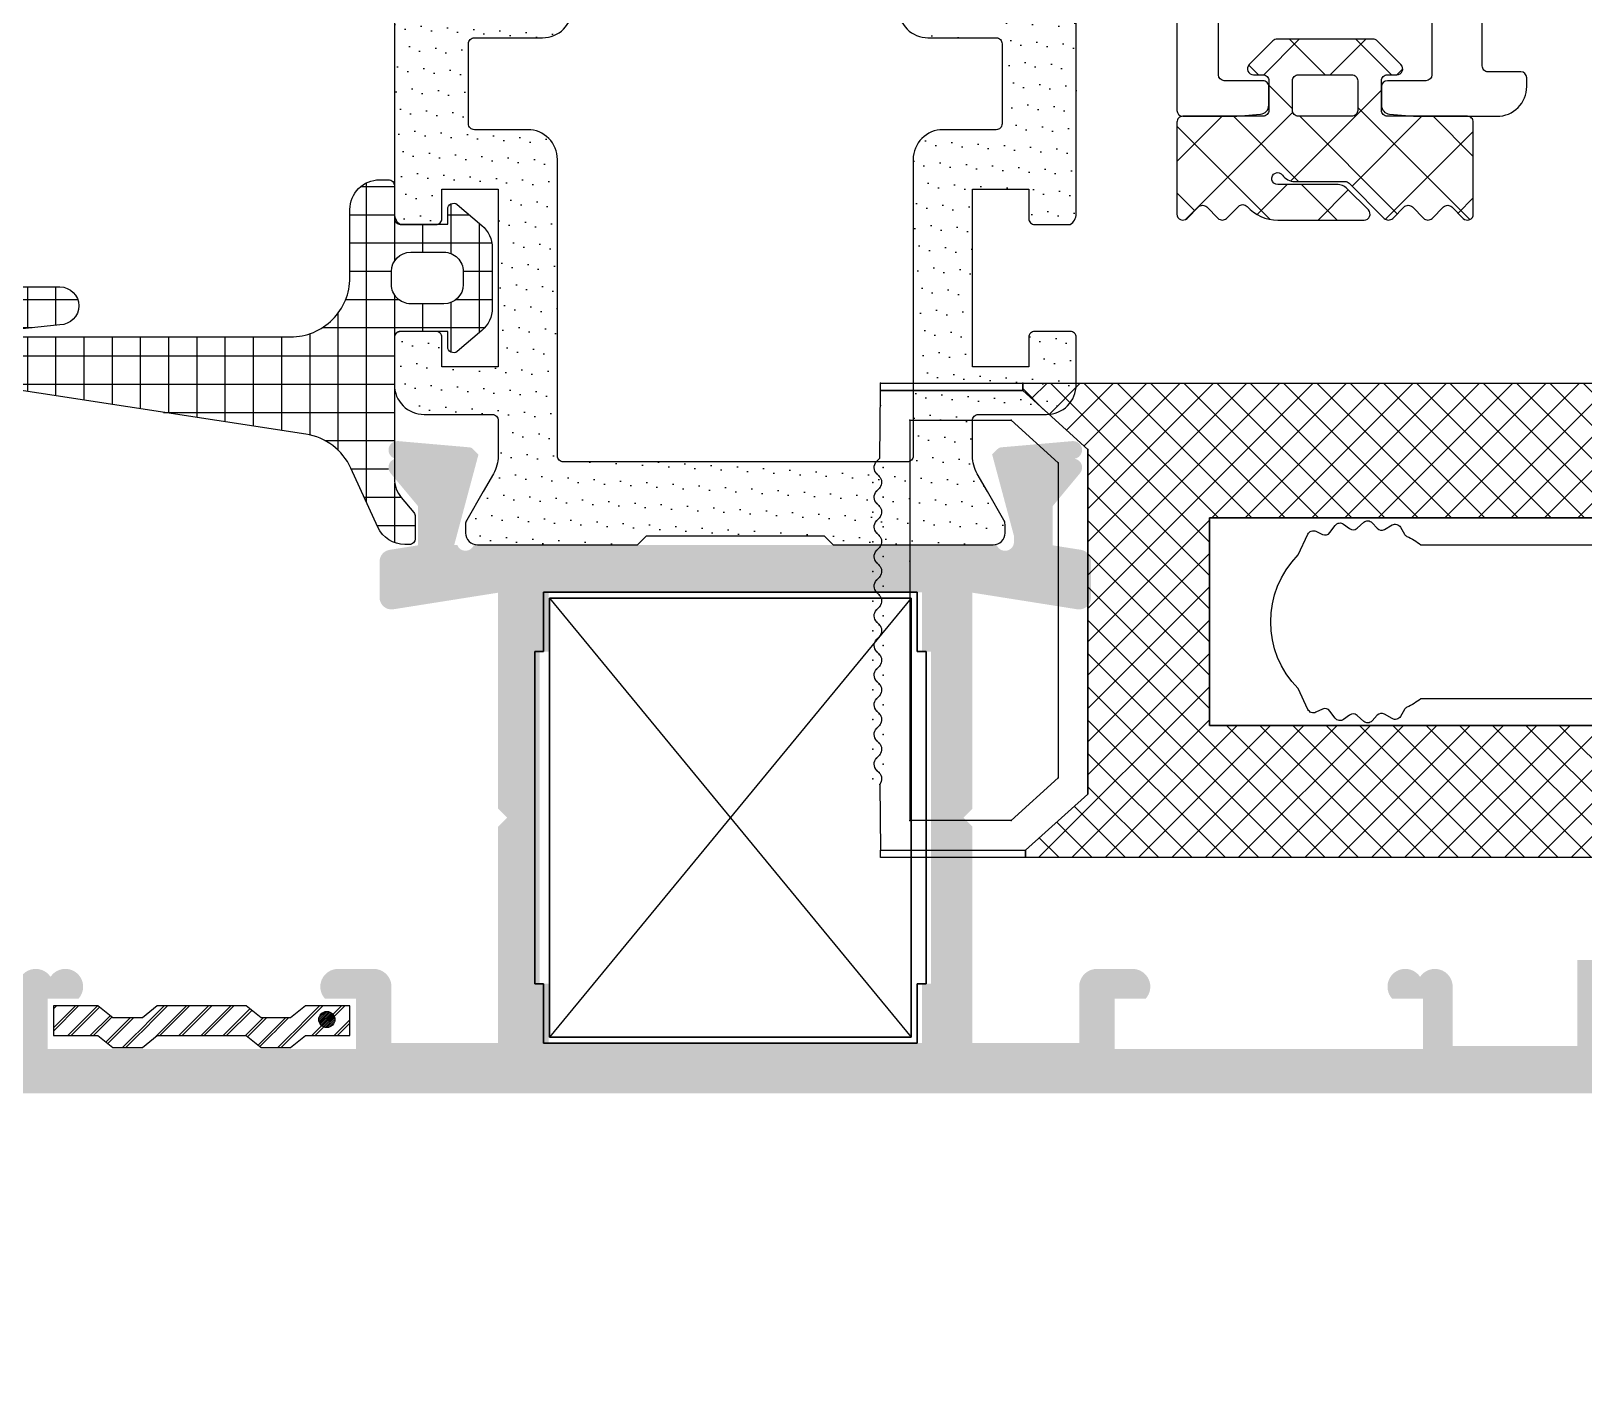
# Model space of a CAD drawing. Header units: inches. Extents: x 21 to 38546, y 13 to 15001.
# Drawn here: x 4302.95 to 4308.19, y 962.34 to 966.87 of the extents above; entities that cross this region are included whole.
import ezdxf

# ---------------------------------------------------------------- set-up
doc = ezdxf.new("R2010")
doc.units = ezdxf.units.IN
doc.header["$MEASUREMENT"] = 0
doc.set_wipeout_variables(frame=1)
for name, color, linetype, lineweight in [('Z_MİM_-KM-GLAZ', 8, 'Continuous', 25), ('Z_MİM_-KM-PAINT', 8, 'Continuous', 25), ('Z_MİM_-KM-PATTERN-00', 8, 'Continuous', 25), ('Z_MİM_-KM-STRS', 8, 'Continuous', 25), ('Z_MİM_Aksesuar', 8, 'Continuous', 25), ('Z_MİM_aksesuar_k', 8, 'Continuous', 25), ('Z_MİM_ALUMINIUM', 8, 'Continuous', 25), ('Z_MİM_fitiller_k', 8, 'Continuous', 25), ('Z_MİM_hatch_k', 8, 'Continuous', 25), ('Z_MİM_PROFIL', 8, 'Continuous', 25), ('Z_MİM_yazı_numara_k', 8, 'Continuous', 25)]:
    doc.layers.add(name, color=color, linetype=linetype, lineweight=lineweight)
pattern_1 = [(315, (355.00484, -10.45002), (0.1122532, 0.1122532), []), (45, (355.00484, -10.45002), (-0.1122532, 0.1122532), [])]

# ---------------------------------------------------------------- blocks, each defined once
blk = doc.blocks.new('TRETUVAR')
at = {"layer": 'Z_MİM_-KM-PATTERN-00'}
h = blk.add_hatch(dxfattribs=at)
h.set_pattern_fill('AR-B816', color=256, scale=0.3, angle=90)
h.set_pattern_definition([(90, (21322.77, 490.03), (-60.96, 4e-15), []), (180, (21322.77, 490.03), (-60.96, -60.96), [60.96, -60.96])])
h.paths.add_polyline_path([(22632.7717, 2700.0323), (19252.7715, 2700.0323), (19252.7715, 2750.0322), (19097.7717, 2750.0323), (19097.7717, 2610.0323), (22542.7717, 2610.0323), (22542.7717, 2080.1297), (22697.7717, 2080.1297), (22697.7717, 1460.1297), (22542.7717, 1460.1297), (22542.7717, 980.0317), (21222.7713, 980.0317), (21222.7713, 590.0317), (20152.7722, 590.0317), (20152.7722, 980.0317), (19012.7715, 980.0317), (19012.7747, 1635.0312), (18722.7715, 1635.0312), (18722.7718, 2610.0323), (18807.7717, 2610.0323), (18807.7717, 2750.0323), (18632.7718, 2750.0323), (18632.7715, 1545.0312), (18922.7743, 1545.0312), (18922.7711, 890.0317), (19882.7722, 890.0317), (19882.7722, 665.0172), (20022.7506, 665.0334), (20022.7705, 490.0317), (21322.7713, 490.0317), (21322.7713, 890.0317), (22632.7717, 890.0317), (22632.7717, 1220.1297), (22797.7717, 1220.1297), (22797.7717, 2180.1297), (22632.7717, 2180.1297)])
h.paths.add_polyline_path([(19082.7717, 2750.0323), (18822.7717, 2750.0323), (18822.7717, 2610.0323), (19082.7717, 2610.0323)], flags=16)
blk = doc.blocks.new('klips detay')
at = {"layer": 'Z_MİM_Aksesuar'}
h = blk.add_hatch(dxfattribs=at)
h.set_pattern_fill('ANSI37', color=256, scale=0.25, angle=-90, style=0)
h.set_pattern_definition([(315, (-4779.5639, 8940.09785), (0.56126601, 0.56126601), []), (45, (-4779.5639, 8940.09785), (-0.56126601, 0.56126601), [])])
h.paths.add_polyline_path([(0, -4.456), (0, 0), (-20.104, 0), (-20.104, -0.25), (-18, -2.145), (-18, -13.767), (-20.202, -15.75), (-20.202, -16), (0, -16), (0, -11.456), (-13.838, -11.456), (-13.9, -11.456), (-13.9, -4.456)])
blk.add_line((-25.002, -16), (-20.202, -16))
at = {"linetype": 'Continuous'}
for p in [(-20.587, -1.249), (-19, -2.692), (-19, -13.308), (-19, -13.308), (-18, -13.767), (-18, -13.767), (-25.002, -15.25), (-25.002, -15.25), (-25.002, -16), (-20.202, -16), (-20.202, -16)]:
    blk.add_point(p, dxfattribs=at)
at = {"layer": 'Z_MİM_Aksesuar'}
for p, q in [((-25.024, -2.469), (-25.001, -0.25)), ((-25.001, -0.25), (-20.104, -0.25)), ((-20.104, -0.25), (-18, -2.145)), ((-20.587, -1.249), (-24.013, -1.249)), ((-24.013, -14.751), (-24.013, -1.249)), ((-19, -2.692), (-20.587, -1.249)), ((-18, -2.145), (-18, -13.767)), ((-18, -13.767), (-18, -2.145)), ((-25.123, -2.939), (-25.048, -2.865)), ((-19, -13.308), (-19, -2.692)), ((-25.024, -3.469), (-25.128, -3.359)), ((-25.123, -3.939), (-25.048, -3.865)), ((-25.024, -4.469), (-25.128, -4.359)), ((-25.123, -4.939), (-25.048, -4.865)), ((-25.024, -5.469), (-25.128, -5.359)), ((-25.123, -5.939), (-25.048, -5.865)), ((-25.123, -5.939), (-25.048, -5.865)), ((-25.024, -6.469), (-25.128, -6.359)), ((-25.024, -6.469), (-25.128, -6.359)), ((-25.123, -6.939), (-25.048, -6.865)), ((-25.123, -6.939), (-25.048, -6.865)), ((-25.024, -7.469), (-25.128, -7.359)), ((-25.024, -7.469), (-25.128, -7.359)), ((-25.024, -8.469), (-25.128, -8.359)), ((-25.123, -7.939), (-25.048, -7.865)), ((-25.123, -8.939), (-25.048, -8.865)), ((-25.024, -9.469), (-25.128, -9.359)), ((-25.123, -9.939), (-25.048, -9.865)), ((-25.024, -10.469), (-25.128, -10.359)), ((-25.123, -10.939), (-25.048, -10.865)), ((-25.024, -11.469), (-25.128, -11.359)), ((-25.123, -11.939), (-25.048, -11.865)), ((-25.024, -12.469), (-25.128, -12.359)), ((-25.123, -12.939), (-25.048, -12.865)), ((-25.024, -13.469), (-25.128, -13.359)), ((-25.024, -13.469), (-25.002, -15.75)), ((-20.588, -14.751), (-19, -13.308)), ((-18, -13.767), (-20.202, -15.75)), ((-20.202, -15.75), (-18, -13.767)), ((-24.013, -14.751), (-20.588, -14.751)), ((-25.002, -15.75), (-20.202, -15.75))]:
    blk.add_line(p, q, dxfattribs=at)
for points in [[(0, -4.456), (0, 0), (-20.104, 0), (-20.104, -0.25), (-18, -2.145), (-18, -13.767), (-20.202, -15.75), (-20.202, -16), (0, -16), (0, -11.456), (-13.838, -11.456), (-13.9, -11.456), (-13.9, -4.456), (0, -4.456)], [(0, -4.456), (-13.9, -4.456), (-13.9, -11.456), (0, -11.456)]]:
    blk.add_lwpolyline(points, dxfattribs=at)
for centre, start, end in [((-25.261, -2.653), 314.9638, 37.8313), ((-24.911, -3.152), 134.9638, 223.5399), ((-25.261, -3.653), 314.9638, 37.8313), ((-24.911, -4.152), 134.9638, 223.5399), ((-25.261, -4.653), 314.9638, 37.8313), ((-24.911, -5.152), 134.9638, 223.5399), ((-25.261, -5.653), 314.9638, 37.8313), ((-25.261, -5.653), 314.9638, 37.8313), ((-24.911, -6.152), 134.9638, 223.5399), ((-24.911, -6.152), 134.9638, 223.5399), ((-25.261, -6.653), 314.9638, 37.8313), ((-25.261, -6.653), 314.9638, 37.8313), ((-24.911, -7.152), 134.9638, 223.5399), ((-24.911, -7.152), 134.9638, 223.5399), ((-25.261, -7.653), 314.9638, 37.8313), ((-24.911, -8.152), 134.9638, 223.5399), ((-25.261, -8.653), 314.9638, 37.8313), ((-24.911, -9.152), 134.9638, 223.5399), ((-24.911, -10.152), 134.9638, 223.5399), ((-25.261, -9.653), 314.9638, 37.8313), ((-25.261, -10.653), 314.9638, 37.8313), ((-24.911, -11.152), 134.9638, 223.5399), ((-25.261, -11.653), 314.9638, 37.8313), ((-24.911, -12.152), 134.9638, 223.5399), ((-25.261, -12.653), 314.9638, 37.8313), ((-24.911, -13.152), 134.9638, 223.5399)]:
    blk.add_arc(centre, 0.3, start, end, dxfattribs=at)
for p in [(-24.013, -1.249), (-25.024, -2.469), (-25.024, -2.469), (-25.261, -2.653), (-25.261, -2.653), (-25.123, -2.939), (-25.123, -2.939), (-25.048, -2.865), (-25.048, -2.865), (-25.261, -3.653), (-25.261, -3.653), (-25.128, -3.359), (-25.128, -3.359), (-25.024, -3.469), (-25.024, -3.469), (-24.911, -3.152), (-24.911, -3.152), (-25.123, -3.939), (-25.123, -3.939), (-25.048, -3.865), (-25.048, -3.865), (-24.911, -4.152), (-24.911, -4.152), (-25.261, -4.653), (-25.261, -4.653), (-25.128, -4.359), (-25.128, -4.359), (-25.024, -4.469), (-25.024, -4.469), (-25.123, -4.939), (-25.123, -4.939), (-25.048, -4.865), (-25.048, -4.865), (-24.911, -5.152), (-24.911, -5.152), (-24.911, -5.152), (-24.911, -5.152), (-25.261, -5.653), (-25.261, -5.653), (-25.261, -5.653), (-25.261, -5.653), (-25.261, -5.653), (-25.261, -5.653), (-25.261, -5.653), (-25.128, -5.359), (-25.128, -5.359), (-25.024, -5.469), (-25.024, -5.469), (-25.024, -5.469), (-25.123, -5.939), (-25.123, -5.939), (-25.123, -5.939), (-25.048, -5.865), (-25.048, -5.865), (-25.048, -5.865), (-24.911, -6.152), (-24.911, -6.152), (-24.911, -6.152), (-24.911, -6.152), (-24.911, -6.152), (-24.911, -6.152), (-24.911, -6.152), (-25.261, -6.653), (-25.261, -6.653), (-25.261, -6.653), (-25.261, -6.653), (-25.261, -6.653), (-25.261, -6.653), (-25.261, -6.653), (-25.128, -6.359), (-25.128, -6.359), (-25.128, -6.359), (-25.024, -6.469), (-25.024, -6.469), (-25.024, -6.469), (-25.123, -6.939), (-25.123, -6.939), (-25.123, -6.939), (-25.048, -6.865), (-25.048, -6.865), (-25.048, -6.865), (-24.911, -7.152), (-24.911, -7.152), (-24.911, -7.152), (-24.911, -7.152), (-24.911, -7.152), (-24.911, -7.152), (-24.911, -7.152), (-25.261, -7.653), (-25.261, -7.653), (-25.261, -7.653), (-25.261, -7.653), (-25.128, -7.359), (-25.128, -7.359), (-25.128, -7.359), (-25.024, -7.469), (-25.024, -7.469), (-25.024, -7.469), (-25.128, -8.359), (-25.128, -8.359), (-25.123, -7.939), (-25.123, -7.939), (-25.048, -7.865), (-25.048, -7.865), (-24.911, -8.152), (-24.911, -8.152), (-24.911, -8.152), (-24.911, -8.152), (-25.261, -8.653), (-25.261, -8.653), (-25.261, -8.653), (-25.261, -8.653), (-25.048, -8.865), (-25.048, -8.865), (-25.024, -8.469), (-25.024, -8.469), (-25.128, -9.359), (-25.128, -9.359), (-25.123, -8.939), (-25.123, -8.939), (-24.911, -9.152), (-24.911, -9.152), (-24.911, -9.152), (-24.911, -9.152), (-25.261, -9.653), (-25.261, -9.653), (-25.123, -9.939), (-25.123, -9.939), (-25.048, -9.865), (-25.048, -9.865), (-25.024, -9.469), (-25.024, -9.469), (-25.128, -10.359), (-25.128, -10.359), (-25.024, -10.469), (-25.024, -10.469), (-24.911, -10.152), (-24.911, -10.152), (-24.911, -10.152), (-24.911, -10.152), (-24.013, -10), (-25.261, -10.653), (-25.261, -10.653), (-25.261, -10.653), (-25.261, -10.653), (-25.123, -10.939), (-25.123, -10.939), (-25.048, -10.865), (-25.048, -10.865), (-25.128, -11.359), (-25.128, -11.359), (-25.024, -11.469), (-25.024, -11.469), (-24.911, -11.152), (-24.911, -11.152), (-24.911, -11.152), (-24.911, -11.152), (-24.911, -11.152), (-24.911, -11.152), (-24.911, -11.152), (-24.911, -11.152), (-25.261, -11.653), (-25.261, -11.653), (-25.261, -11.653), (-25.261, -11.653), (-25.123, -11.939), (-25.123, -11.939), (-25.048, -11.865), (-25.048, -11.865), (-25.128, -12.359), (-25.128, -12.359), (-25.024, -12.469), (-25.024, -12.469), (-24.911, -12.152), (-24.911, -12.152), (-24.911, -12.152), (-24.911, -12.152), (-24.911, -12.152), (-24.911, -12.152), (-24.911, -12.152), (-24.911, -12.152), (-25.261, -12.653), (-25.261, -12.653), (-25.261, -12.653), (-25.261, -12.653), (-25.123, -12.939), (-25.123, -12.939), (-25.048, -12.865), (-25.048, -12.865), (-24.911, -13.152), (-24.911, -13.152), (-24.911, -13.152), (-24.911, -13.152), (-24.013, -14.751), (-20.588, -14.751)]:
    blk.add_point(p, dxfattribs=at)
at = {"layer": 'Z_MİM_ALUMINIUM'}
for p, q in [((-20.104, 0), (-25.001, 0)), ((-25.001, 0), (-25.001, -0.25)), ((-20.104, -0.25), (-20.104, 0)), ((-25.001, -0.25), (-20.104, -0.25)), ((-20.202, -15.75), (-25.002, -15.75)), ((-25.002, -15.75), (-25.002, -16)), ((-20.202, -16), (-20.202, -15.75))]:
    blk.add_line(p, q, dxfattribs=at)
blk = doc.blocks.new('-KM-AL1 150_900')
blk.add_wipeout([(151.4879, -34.02), (151.7258, -15.4799), (149.45, -15.45), (149.45, 7.15), (9.45, 7.15), (9.45, -15.45), (7.3978, -15.45), (7.5673, -34.0611)])
h = blk.add_hatch()
h.set_pattern_fill('ANSI31', color=256, scale=0.016667, angle=270, style=0)
h.set_pattern_definition([(45, (80.1448, -105.584917), (0.037417734, -0.037417734), [])])
h.paths.add_polyline_path([(76.7222, -34.0503), (76.7222, -33.9503), (76.5722, -33.9503), (76.5222, -33.9903), (76.4222, -33.9903), (76.3722, -33.9503), (76.0722, -33.9503), (76.0222, -33.9903), (75.9222, -33.9903), (75.8722, -33.9503), (75.7222, -33.9503), (75.7222, -34.0503), (75.8722, -34.0503), (75.9222, -34.0903), (76.0222, -34.0903), (76.0722, -34.0503), (76.3722, -34.0503), (76.4222, -34.0903), (76.5222, -34.0903), (76.5722, -34.0503)])
h = blk.add_hatch()
h.set_pattern_fill('ANSI31', color=256, scale=0.016667, angle=90, style=0)
h.set_pattern_definition([(225, (168.53543, 32.41075), (-0.037417734, 0.037417734), [])])
h.paths.add_polyline_path([(76.7222, -34.0503), (76.7222, -33.9503), (76.5722, -33.9503), (76.5222, -33.9903), (76.4222, -33.9903), (76.3722, -33.9503), (76.0722, -33.9503), (76.0222, -33.9903), (75.9222, -33.9903), (75.8722, -33.9503), (75.7222, -33.9503), (75.7222, -34.0503), (75.8722, -34.0503), (75.9222, -34.0903), (76.0222, -34.0903), (76.0722, -34.0503), (76.3722, -34.0503), (76.4222, -34.0903), (76.5222, -34.0903), (76.5722, -34.0503)])
at = {"layer": 'Z_MİM_fitiller_k'}
h = blk.add_hatch(dxfattribs=at)
h.set_pattern_fill('ANSI37', color=256, scale=0.05, angle=-90)
h.set_pattern_definition(pattern_1)
edge = h.paths.add_edge_path()
edge.add_line((80.5118, -31.28), (80.5118, -30.97))
edge.add_arc((80.4918, -30.97), 0.02, 0, 90)
edge.add_line((80.4918, -30.95), (80.2218, -30.95))
edge.add_arc((80.2218, -30.93), 0.02, 180, 270, ccw=False)
edge.add_line((80.2018, -30.93), (80.2018, -30.83))
edge.add_arc((80.2218, -30.83), 0.02, 90, 180, ccw=False)
edge.add_line((80.2218, -30.81), (80.2535, -30.81))
edge.add_arc((80.2535, -30.79), 0.02, 270, 405)
edge.add_line((80.2677, -30.7759), (80.1877, -30.6959))
edge.add_arc((80.1735, -30.71), 0.02, 45, 90)
edge.add_line((80.1735, -30.69), (79.8501, -30.69))
edge.add_arc((79.8501, -30.71), 0.02, 90, 135)
edge.add_line((79.836, -30.6959), (79.756, -30.7759))
edge.add_arc((79.7701, -30.79), 0.02, 135, 270)
edge.add_line((79.7701, -30.81), (79.8018, -30.81))
edge.add_arc((79.8018, -30.83), 0.02, 0, 90, ccw=False)
edge.add_line((79.8218, -30.83), (79.8218, -30.93))
edge.add_arc((79.8018, -30.93), 0.02, 270, 360, ccw=False)
edge.add_line((79.8018, -30.95), (79.5318, -30.95))
edge.add_arc((79.5318, -30.97), 0.02, 90, 180)
edge.add_line((79.5118, -30.97), (79.5118, -31.28))
edge.add_arc((79.5318, -31.28), 0.02, 180, 315)
edge.add_line((79.546, -31.2942), (79.5842, -31.2559))
edge.add_arc((79.5984, -31.27), 0.02, 45, 135, ccw=False)
edge.add_line((79.6125, -31.2559), (79.6508, -31.2942))
edge.add_arc((79.665, -31.28), 0.02, 225, 315)
edge.add_line((79.6791, -31.2942), (79.7195, -31.2537))
edge.add_arc((79.7337, -31.2679), 0.02, 42.3924, 135, ccw=False)
edge.add_arc((79.8518, -31.16), 0.14, 222.3924, 270)
edge.add_line((79.8518, -31.3), (80.1435, -31.3))
edge.add_arc((80.1435, -31.28), 0.02, 270, 405)
edge.add_line((80.1577, -31.2659), (80.0865, -31.1947))
edge.add_arc((80.0511, -31.23), 0.05, 45, 90)
edge.add_line((80.0511, -31.18), (79.8518, -31.18))
edge.add_arc((79.8518, -31.16), 0.02, 34.8499, 270, ccw=False)
edge.add_arc((79.9093, -31.12), 0.05, 214.8499, 270)
edge.add_line((79.9093, -31.17), (80.079, -31.17))
edge.add_arc((80.079, -31.19), 0.02, 45, 90, ccw=False)
edge.add_line((80.0931, -31.1759), (80.2114, -31.2942))
edge.add_arc((80.2255, -31.28), 0.02, 225, 315)
edge.add_line((80.2397, -31.2942), (80.278, -31.2559))
edge.add_arc((80.2921, -31.27), 0.02, 45, 135, ccw=False)
edge.add_line((80.3063, -31.2559), (80.3445, -31.2942))
edge.add_arc((80.3587, -31.28), 0.02, 225, 315)
edge.add_line((80.3728, -31.2942), (80.4111, -31.2559))
edge.add_arc((80.4252, -31.27), 0.02, 45, 135, ccw=False)
edge.add_line((80.4394, -31.2559), (80.4777, -31.2942))
edge.add_arc((80.4918, -31.28), 0.02, 225, 360)
edge = h.paths.add_edge_path(flags=16)
edge.add_line((79.9018, -30.93), (79.9018, -30.83))
edge.add_arc((79.9218, -30.83), 0.02, 90, 180, ccw=False)
edge.add_line((79.9218, -30.81), (80.1018, -30.81))
edge.add_arc((80.1018, -30.83), 0.02, 0, 90, ccw=False)
edge.add_line((80.1218, -30.83), (80.1218, -30.93))
edge.add_arc((80.1018, -30.93), 0.02, 270, 360, ccw=False)
edge.add_line((80.1018, -30.95), (79.9218, -30.95))
edge.add_arc((79.9218, -30.93), 0.02, 180, 270, ccw=False)
h = blk.add_hatch(dxfattribs=at)
h.set_pattern_fill('ANSI37', color=256, scale=0.05, angle=-90)
h.set_pattern_definition(pattern_1)
edge = h.paths.add_edge_path()
edge.add_line((80.5118, -31.28), (80.5118, -30.97))
edge.add_arc((80.4918, -30.97), 0.02, 0, 90)
edge.add_line((80.4918, -30.95), (80.2218, -30.95))
edge.add_arc((80.2218, -30.93), 0.02, 180, 270, ccw=False)
edge.add_line((80.2018, -30.93), (80.2018, -30.83))
edge.add_arc((80.2218, -30.83), 0.02, 90, 180, ccw=False)
edge.add_line((80.2218, -30.81), (80.2535, -30.81))
edge.add_arc((80.2535, -30.79), 0.02, 270, 405)
edge.add_line((80.2677, -30.7759), (80.1877, -30.6959))
edge.add_arc((80.1735, -30.71), 0.02, 45, 90)
edge.add_line((80.1735, -30.69), (79.8501, -30.69))
edge.add_arc((79.8501, -30.71), 0.02, 90, 135)
edge.add_line((79.836, -30.6959), (79.756, -30.7759))
edge.add_arc((79.7701, -30.79), 0.02, 135, 270)
edge.add_line((79.7701, -30.81), (79.8018, -30.81))
edge.add_arc((79.8018, -30.83), 0.02, 0, 90, ccw=False)
edge.add_line((79.8218, -30.83), (79.8218, -30.93))
edge.add_arc((79.8018, -30.93), 0.02, 270, 360, ccw=False)
edge.add_line((79.8018, -30.95), (79.5318, -30.95))
edge.add_arc((79.5318, -30.97), 0.02, 90, 180)
edge.add_line((79.5118, -30.97), (79.5118, -31.28))
edge.add_arc((79.5318, -31.28), 0.02, 180, 315)
edge.add_line((79.546, -31.2942), (79.5842, -31.2559))
edge.add_arc((79.5984, -31.27), 0.02, 45, 135, ccw=False)
edge.add_line((79.6125, -31.2559), (79.6508, -31.2942))
edge.add_arc((79.665, -31.28), 0.02, 225, 315)
edge.add_line((79.6791, -31.2942), (79.7195, -31.2537))
edge.add_arc((79.7337, -31.2679), 0.02, 42.3924, 135, ccw=False)
edge.add_arc((79.8518, -31.16), 0.14, 222.3924, 270)
edge.add_line((79.8518, -31.3), (80.1435, -31.3))
edge.add_arc((80.1435, -31.28), 0.02, 270, 405)
edge.add_line((80.1577, -31.2659), (80.0865, -31.1947))
edge.add_arc((80.0511, -31.23), 0.05, 45, 90)
edge.add_line((80.0511, -31.18), (79.8518, -31.18))
edge.add_arc((79.8518, -31.16), 0.02, 34.8499, 270, ccw=False)
edge.add_arc((79.9093, -31.12), 0.05, 214.8499, 270)
edge.add_line((79.9093, -31.17), (80.079, -31.17))
edge.add_arc((80.079, -31.19), 0.02, 45, 90, ccw=False)
edge.add_line((80.0931, -31.1759), (80.2114, -31.2942))
edge.add_arc((80.2255, -31.28), 0.02, 225, 315)
edge.add_line((80.2397, -31.2942), (80.278, -31.2559))
edge.add_arc((80.2921, -31.27), 0.02, 45, 135, ccw=False)
edge.add_line((80.3063, -31.2559), (80.3445, -31.2942))
edge.add_arc((80.3587, -31.28), 0.02, 225, 315)
edge.add_line((80.3728, -31.2942), (80.4111, -31.2559))
edge.add_arc((80.4252, -31.27), 0.02, 45, 135, ccw=False)
edge.add_line((80.4394, -31.2559), (80.4777, -31.2942))
edge.add_arc((80.4918, -31.28), 0.02, 225, 360)
edge = h.paths.add_edge_path(flags=16)
edge.add_line((79.9018, -30.93), (79.9018, -30.83))
edge.add_arc((79.9218, -30.83), 0.02, 90, 180, ccw=False)
edge.add_line((79.9218, -30.81), (80.1018, -30.81))
edge.add_arc((80.1018, -30.83), 0.02, 0, 90, ccw=False)
edge.add_line((80.1218, -30.83), (80.1218, -30.93))
edge.add_arc((80.1018, -30.93), 0.02, 270, 360, ccw=False)
edge.add_line((80.1018, -30.95), (79.9218, -30.95))
edge.add_arc((79.9218, -30.93), 0.02, 180, 270, ccw=False)
h = blk.add_hatch(dxfattribs=at)
h.set_pattern_fill('NET', color=256, scale=0.03, angle=180, style=0)
h.set_pattern_definition([(180, (162.23452, 51.37497), (0, -0.09525), []), (270, (162.23452, 51.37497), (0.09525, 0), [])])
h.paths.add_polyline_path([(75.3713, -31.8376, -0.938467), (75.3961, -31.5253), (75.7439, -31.5253, -1), (75.7439, -31.653), (75.5539, -31.673), (75.3788, -31.6546, 1.05449), (75.3723, -31.714), (75.5545, -31.6951, -0.025541), (75.5749, -31.6941), (76.5222, -31.6941, 0.414214), (76.7222, -31.4941), (76.7222, -31.2643, -0.414214), (76.8222, -31.1643), (76.8522, -31.1643, -0.414214), (76.8722, -31.1843), (76.8722, -31.2943, 0.392414), (76.8907, -31.3142, 0.010057), (76.8922, -31.3153), (77.0122, -31.3153, 0.079637), (77.0184, -31.3143), (77.0522, -31.3143), (77.0522, -31.2632, -0.612814), (77.0839, -31.247), (77.1671, -31.3181, -0.219402), (77.2022, -31.3941), (77.2022, -31.5964, -0.219402), (77.1671, -31.6724), (77.0839, -31.7435, -0.612814), (77.0522, -31.7273), (77.0522, -31.6763), (77.0184, -31.6763, 0.07964), (77.0122, -31.6753), (76.8922, -31.6753, 0.414214), (76.8722, -31.6953), (76.8722, -32.047, 0.317837), (76.8522, -32.0753), (76.8522, -32.1344, 0.175452), (76.8591, -32.1536), (76.8722, -32.1693), (76.8722, -32.1719, 0.175452), (76.8954, -32.2359), (76.9375, -32.2865, -0.175452), (76.9422, -32.2993), (76.9422, -32.3741, -0.414214), (76.9222, -32.3941), (76.9073, -32.3941, -0.293333), (76.8164, -32.3357), (76.7253, -32.1368, 0.252372), (76.5739, -32.0224)])
h.paths.add_polyline_path([(76.9272, -31.5823), (77.0392, -31.5823, 0.414213), (77.1042, -31.5173), (77.1042, -31.5173), (77.1042, -31.4733, 0.414214), (77.0392, -31.4083), (76.9272, -31.4083, 0.414213), (76.8622, -31.4733), (76.8622, -31.5173, 0.414214)], flags=16)
at = {"layer": 'Z_MİM_hatch_k'}
h = blk.add_hatch(dxfattribs=at)
h.set_pattern_fill('DOTS', color=256, scale=0.05, angle=240, style=0)
h.set_pattern_definition([(240, (599.646606, 28.59461), (0.048897016, -0.074057883), [0, -0.079375])])
h.paths.add_polyline_path([(77.1162, -30.079, -0.131652), (77.1122, -30.064), (77.1122, -30.0353, -0.414214), (77.1522, -29.9953), (77.6922, -29.9953), (77.7222, -30.0253), (78.3222, -30.0253), (78.3522, -29.9953), (78.8922, -29.9953, -0.414214), (78.9322, -30.0353), (78.9322, -30.064, -0.131652), (78.9282, -30.079), (78.8726, -30.1753), (78.8383, -30.2347, 0.131652), (78.8222, -30.2947), (78.8222, -30.4153, 0.414214), (78.8422, -30.4353), (79.0722, -30.4353, -0.414214), (79.1722, -30.5353), (79.1722, -31.2797, -0.236068), (79.1522, -31.3153), (79.0322, -31.3153, -0.414214), (79.0122, -31.2953), (79.0122, -31.1953), (78.8222, -31.1953), (78.8222, -31.4953), (78.8222, -31.7953), (79.0122, -31.7953), (79.0122, -31.6953, -0.414214), (79.0322, -31.6753), (79.1522, -31.6753, -0.414214), (79.1722, -31.6953), (79.1722, -31.8553, -0.414214), (79.0722, -31.9553), (78.8422, -31.9553, 0.414214), (78.8222, -31.9753), (78.8222, -32.0958, 0.131652), (78.8383, -32.1558), (78.8726, -32.2153), (78.9282, -32.3115, -0.131652), (78.9322, -32.3265), (78.9322, -32.3553, -0.414214), (78.8922, -32.3953), (78.3522, -32.3953), (78.3222, -32.3653), (77.7222, -32.3653), (77.6922, -32.3953), (77.1522, -32.3953, -0.414214), (77.1122, -32.3553), (77.1122, -32.3265, -0.131652), (77.1162, -32.3115), (77.1718, -32.2153), (77.2061, -32.1558, 0.131652), (77.2222, -32.0958), (77.2222, -31.9753, 0.414214), (77.2022, -31.9553), (76.9722, -31.9553, -0.414214), (76.8722, -31.8553), (76.8722, -31.6953, -0.414214), (76.8922, -31.6753), (77.0122, -31.6753, -0.414214), (77.0322, -31.6953), (77.0322, -31.7953), (77.2222, -31.7953), (77.2222, -31.4953), (77.2222, -31.1953), (77.0322, -31.1953), (77.0322, -31.2953, -0.414214), (77.0122, -31.3153), (76.8922, -31.3153, -0.236068), (76.8722, -31.2797), (76.8722, -30.5353, -0.414214), (76.9722, -30.4353), (77.2022, -30.4353, 0.414214), (77.2222, -30.4153), (77.2222, -30.2947, 0.131652), (77.2061, -30.2347), (77.1718, -30.1753)])
h.paths.add_polyline_path([(77.5722, -30.2753, 0.414214), (77.4722, -30.3753), (77.4722, -30.5853, -0.414214), (77.3722, -30.6853), (77.1422, -30.6853, 0.414214), (77.1222, -30.7053), (77.1222, -30.9753, 0.414214), (77.1422, -30.9953), (77.3222, -30.9953, -0.414214), (77.4222, -31.0953), (77.4222, -32.0953, 0.414214), (77.4422, -32.1153), (78.6022, -32.1153, 0.414214), (78.6222, -32.0953), (78.6222, -31.0953, -0.414214), (78.7222, -30.9953), (78.9022, -30.9953, 0.414214), (78.9222, -30.9753), (78.9222, -30.7053, 0.414214), (78.9022, -30.6853), (78.6722, -30.6853, -0.414214), (78.5722, -30.5853), (78.5722, -30.3753, 0.414214), (78.4722, -30.2753)], flags=16)
h = blk.add_hatch(dxfattribs=at)
h.set_pattern_fill('DOTS', color=256, scale=0.05, angle=60, style=0)
h.set_pattern_definition([(60, (-350.96638, -101.76878), (-0.048897016, 0.074057883), [0, -0.079375])])
h.paths.add_polyline_path([(77.1162, -30.079, -0.131652), (77.1122, -30.064), (77.1122, -30.0353, -0.414214), (77.1522, -29.9953), (77.6922, -29.9953), (77.7222, -30.0253), (78.3222, -30.0253), (78.3522, -29.9953), (78.8922, -29.9953, -0.414214), (78.9322, -30.0353), (78.9322, -30.064, -0.131652), (78.9282, -30.079), (78.8726, -30.1753), (78.8383, -30.2347, 0.131652), (78.8222, -30.2947), (78.8222, -30.4153, 0.414214), (78.8422, -30.4353), (79.0722, -30.4353, -0.414214), (79.1722, -30.5353), (79.1722, -31.2797, -0.236068), (79.1522, -31.3153), (79.0322, -31.3153, -0.414214), (79.0122, -31.2953), (79.0122, -31.1953), (78.8222, -31.1953), (78.8222, -31.4953), (78.8222, -31.7953), (79.0122, -31.7953), (79.0122, -31.6953, -0.414214), (79.0322, -31.6753), (79.1522, -31.6753, -0.414214), (79.1722, -31.6953), (79.1722, -31.8553, -0.414214), (79.0722, -31.9553), (78.8422, -31.9553, 0.414214), (78.8222, -31.9753), (78.8222, -32.0958, 0.131652), (78.8383, -32.1558), (78.8726, -32.2153), (78.9282, -32.3115, -0.131652), (78.9322, -32.3265), (78.9322, -32.3553, -0.414214), (78.8922, -32.3953), (78.3522, -32.3953), (78.3222, -32.3653), (77.7222, -32.3653), (77.6922, -32.3953), (77.1522, -32.3953, -0.414214), (77.1122, -32.3553), (77.1122, -32.3265, -0.131652), (77.1162, -32.3115), (77.1718, -32.2153), (77.2061, -32.1558, 0.131652), (77.2222, -32.0958), (77.2222, -31.9753, 0.414214), (77.2022, -31.9553), (76.9722, -31.9553, -0.414214), (76.8722, -31.8553), (76.8722, -31.6953, -0.414214), (76.8922, -31.6753), (77.0122, -31.6753, -0.414214), (77.0322, -31.6953), (77.0322, -31.7953), (77.2222, -31.7953), (77.2222, -31.4953), (77.2222, -31.1953), (77.0322, -31.1953), (77.0322, -31.2953, -0.414214), (77.0122, -31.3153), (76.8922, -31.3153, -0.236068), (76.8722, -31.2797), (76.8722, -30.5353, -0.414214), (76.9722, -30.4353), (77.2022, -30.4353, 0.414214), (77.2222, -30.4153), (77.2222, -30.2947, 0.131652), (77.2061, -30.2347), (77.1718, -30.1753)])
h.paths.add_polyline_path([(77.5722, -30.2753, 0.414214), (77.4722, -30.3753), (77.4722, -30.5853, -0.414214), (77.3722, -30.6853), (77.1422, -30.6853, 0.414214), (77.1222, -30.7053), (77.1222, -30.9753, 0.414214), (77.1422, -30.9953), (77.3222, -30.9953, -0.414214), (77.4222, -31.0953), (77.4222, -32.0953, 0.414214), (77.4422, -32.1153), (78.6022, -32.1153, 0.414214), (78.6222, -32.0953), (78.6222, -31.0953, -0.414214), (78.7222, -30.9953), (78.9022, -30.9953, 0.414214), (78.9222, -30.9753), (78.9222, -30.7053, 0.414214), (78.9022, -30.6853), (78.6722, -30.6853, -0.414214), (78.5722, -30.5853), (78.5722, -30.3753, 0.414214), (78.4722, -30.2753)], flags=16)
at = {"layer": 'Z_MİM_PROFIL'}
h = blk.add_hatch(color=256, dxfattribs=at)
h.paths.add_polyline_path([(77.1405, -32.3953), (78.0222, -32.3953), (78.9039, -32.3953, 0.843039), (78.9622, -32.3853), (78.9622, -32.3653), (78.8886, -32.0906), (78.907, -32.0722, -0.176327), (78.9194, -32.0664), (79.1596, -32.0454, -1.138359), (79.1571, -32.1048, -0.697699), (79.1852, -32.1536), (79.0922, -32.2653), (79.0922, -32.3969), (79.1884, -32.4121, -0.368919), (79.2222, -32.4516), (79.2222, -32.5731, -0.461006), (79.1759, -32.6126), (78.8222, -32.5566), (78.8222, -33.2853), (78.7922, -33.3153), (78.8222, -33.3453), (78.8222, -34.0753), (79.1822, -34.0753), (79.1822, -33.8853, -0.414214), (79.2422, -33.8253), (79.3622, -33.8253, -0.648232), (79.4069, -33.9253), (79.3022, -33.9253), (79.3022, -34.0953), (80.3422, -34.0953), (80.3422, -33.9253), (80.2375, -33.9253, -1.074745), (80.3322, -33.8521, -0.742955), (80.4422, -33.8853), (80.4422, -34.0853), (80.8622, -34.0853), (80.8622, -33.7953), (80.9989, -33.7953, -0.746966), (81.0261, -33.8872, 0.236898), (81.0422, -33.8953), (80.9622, -33.8953), (80.9622, -34.1053), (81.4222, -34.1053), (81.4222, -33.8953), (81.3422, -33.8953, -4.221222), (81.3582, -33.8872, -0.746966), (81.3854, -33.7953), (81.5222, -33.7953), (81.5222, -34.2253, -0.414214), (81.5022, -34.2453), (74.5422, -34.2453, -0.414214), (74.5222, -34.2253), (74.5222, -33.7953), (74.6589, -33.7953, -0.746966), (74.6861, -33.8872, 0.236898), (74.7022, -33.8953), (74.6222, -33.8953), (74.6222, -34.1053), (75.0822, -34.1053), (75.0822, -33.8953), (75.0022, -33.8953, -4.221222), (75.0182, -33.8872, -0.746966), (75.0454, -33.7953), (75.1822, -33.7953), (75.1822, -34.0853), (75.6022, -34.0853), (75.6022, -33.8853, -0.742955), (75.7122, -33.8521, -1.074745), (75.8069, -33.9253), (75.7022, -33.9253), (75.7022, -34.0953), (76.7422, -34.0953), (76.7422, -33.9253), (76.6375, -33.9253, -0.648232), (76.6822, -33.8253), (76.8022, -33.8253, -0.414214), (76.8622, -33.8853), (76.8622, -34.0753), (77.2222, -34.0753), (77.2222, -33.3453), (77.2522, -33.3153), (77.2222, -33.2853), (77.2222, -32.5566), (76.8684, -32.6126, -0.461006), (76.8222, -32.5731), (76.8222, -32.4516, -0.368919), (76.8559, -32.4121), (76.9522, -32.3969), (76.9522, -32.2653), (76.8591, -32.1536, -0.697699), (76.8873, -32.1048, -1.138359), (76.8848, -32.0454), (77.125, -32.0664, -0.176327), (77.1374, -32.0722), (77.1558, -32.0906), (77.0741, -32.3953), (77.0839, -32.3953, 0.707107)])
h.paths.add_polyline_path([(77.3922, -32.5553), (77.3922, -32.7553), (77.3622, -32.7553), (77.3622, -33.8753), (77.3922, -33.8753), (77.3922, -34.0753), (78.0222, -34.0753), (78.6522, -34.0753), (78.6522, -33.8753), (78.6822, -33.8753), (78.6822, -32.7553), (78.6522, -32.7553), (78.6522, -32.5553), (78.0222, -32.5553)], flags=16)
at = {"layer": 'Z_MİM_yazı_numara_k'}
h = blk.add_hatch(dxfattribs=at)
h.set_pattern_fill('LINE', color=256, scale=0.0375, angle=225, style=0)
h.set_pattern_definition([(225, (50.998418, -36.1200734), (0.003314563, -0.003314563), [])])
edge = h.paths.add_edge_path()
edge.add_arc((76.6442, -33.9959), 0.0271, 0, 360)
h = blk.add_hatch(dxfattribs=at)
h.set_pattern_fill('LINE', color=256, scale=0.0375, angle=45, style=0)
h.set_pattern_definition([(45, (197.681808, -37.0540915), (-0.00331456304, 0.00331456304), [])])
edge = h.paths.add_edge_path()
edge.add_arc((76.6442, -33.9959), 0.0271, 0, 360)
blk.add_lwpolyline([(76.8722, -30.5353), (76.8722, -31.2797, 0.236068), (76.8922, -31.3153), (77.0122, -31.3153, 0.414214), (77.0322, -31.2953), (77.0322, -31.1953), (77.2222, -31.1953), (77.2222, -31.4953), (77.2222, -31.7953), (77.0322, -31.7953), (77.0322, -31.6953, 0.414214), (77.0122, -31.6753), (76.8922, -31.6753, 0.414214), (76.8722, -31.6953), (76.8722, -31.8553, 0.414214), (76.9722, -31.9553), (77.2022, -31.9553, -0.414214), (77.2222, -31.9753), (77.2222, -32.0958, -0.131652), (77.2061, -32.1558), (77.1718, -32.2153), (77.1162, -32.3115, 0.131652), (77.1122, -32.3265), (77.1122, -32.3553, 0.414214), (77.1522, -32.3953), (77.6922, -32.3953), (77.7222, -32.3653), (78.3222, -32.3653), (78.3522, -32.3953), (78.8922, -32.3953, 0.414214), (78.9322, -32.3553), (78.9322, -32.3265, 0.131652), (78.9282, -32.3115), (78.8726, -32.2153), (78.8383, -32.1558, -0.131652), (78.8222, -32.0958), (78.8222, -31.9753, -0.414214), (78.8422, -31.9553), (79.0722, -31.9553, 0.414214), (79.1722, -31.8553), (79.1722, -31.6953, 0.414214), (79.1522, -31.6753), (79.0322, -31.6753, 0.414214), (79.0122, -31.6953), (79.0122, -31.7953), (78.8222, -31.7953), (78.8222, -31.4953), (78.8222, -31.1953), (79.0122, -31.1953), (79.0122, -31.2953, 0.414214), (79.0322, -31.3153), (79.1522, -31.3153, 0.236068), (79.1722, -31.2797), (79.1722, -30.5353, 0.414214)], format="xyb")
blk.add_lwpolyline([(77.3722, -30.6853, 0.414214), (77.4722, -30.5853), (77.4722, -30.3753, -0.414214), (77.5722, -30.2753), (78.4722, -30.2753, -0.414214), (78.5722, -30.3753), (78.5722, -30.5853, 0.414214), (78.6722, -30.6853), (78.9022, -30.6853, -0.414214), (78.9222, -30.7053), (78.9222, -30.9753, -0.414214), (78.9022, -30.9953), (78.7222, -30.9953, 0.414214), (78.6222, -31.0953), (78.6222, -32.0953, -0.414214), (78.6022, -32.1153), (77.4422, -32.1153, -0.414214), (77.4222, -32.0953), (77.4222, -31.0953, 0.414214), (77.3222, -30.9953), (77.1422, -30.9953, -0.414214), (77.1222, -30.9753), (77.1222, -30.7053, -0.414214), (77.1422, -30.6853)], format="xyb", close=True)
at = {"elevation": 0.0016}
blk.add_lwpolyline([(81.9818, -32.9148), (80.3351, -32.9148, -0.04303), (80.2878, -32.9429, 0.150328), (80.2792, -32.9509), (80.2658, -32.974, -0.414214), (80.2385, -32.9813), (80.2121, -32.9661, 0.355756), (80.1872, -32.9701), (80.1705, -32.9889, -0.414214), (80.1422, -32.9905), (80.1195, -32.9702, 0.355756), (80.0942, -32.9691), (80.0741, -32.9841, -0.414214), (80.0461, -32.98), (80.0279, -32.9556, 0.355756), (80.0034, -32.9494), (79.9806, -32.96, -0.414214), (79.954, -32.9503), (79.9213, -32.8801, -0.411835), (79.9213, -32.4294), (79.954, -32.3592, -0.414214), (79.9806, -32.3495), (80.0034, -32.3602, 0.355756), (80.0279, -32.354), (80.0461, -32.3295, -0.414214), (80.0741, -32.3254), (80.0942, -32.3404, 0.355756), (80.1195, -32.3393), (80.1422, -32.319, -0.414214), (80.1705, -32.3207), (80.1872, -32.3394, 0.355756), (80.2121, -32.3435), (80.2385, -32.3282, -0.414214), (80.2658, -32.3355), (80.2792, -32.3587, 0.150328), (80.2878, -32.3667, -0.04303), (80.3351, -32.3948), (81.4053, -32.3948, 0.406931)], format="xyb", dxfattribs=at)
for points in [[(77.3757, -33.8753), (77.3457, -33.8753), (77.3457, -32.7553), (77.3757, -32.7553), (77.3757, -32.5553), (78.0057, -32.5553), (78.6357, -32.5553), (78.6357, -32.7553), (78.6657, -32.7553), (78.6657, -33.8753), (78.6357, -33.8753), (78.6357, -34.0753), (78.0057, -34.0753), (77.3757, -34.0753)], [(76.3722, -34.0503), (76.4222, -34.0903), (76.5222, -34.0903), (76.5722, -34.0503), (76.7222, -34.0503), (76.7222, -33.9503), (76.5722, -33.9503), (76.5222, -33.9903), (76.4222, -33.9903), (76.3722, -33.9503), (76.0722, -33.9503), (76.0222, -33.9903), (75.9222, -33.9903), (75.8722, -33.9503), (75.7222, -33.9503), (75.7222, -34.0503), (75.8722, -34.0503), (75.9222, -34.0903), (76.0222, -34.0903), (76.0722, -34.0503)], [(76.3722, -34.0503), (76.4222, -34.0903), (76.5222, -34.0903), (76.5722, -34.0503), (76.7222, -34.0503), (76.7222, -33.9503), (76.5722, -33.9503), (76.5222, -33.9903), (76.4222, -33.9903), (76.3722, -33.9503), (76.0722, -33.9503), (76.0222, -33.9903), (75.9222, -33.9903), (75.8722, -33.9503), (75.7222, -33.9503), (75.7222, -34.0503), (75.8722, -34.0503), (75.9222, -34.0903), (76.0222, -34.0903), (76.0722, -34.0503)]]:
    blk.add_lwpolyline(points, close=True)
at = {"layer": 'Z_MİM_aksesuar_k'}
for p, q in [((77.3957, -32.5753), (78.6157, -34.0553)), ((78.6157, -32.5753), (77.3957, -34.0553)), ((78.6157, -32.5753), (77.3957, -34.0553)), ((77.3957, -32.5753), (78.6157, -34.0553)), ((77.3957, -32.5753), (78.6157, -34.0553)), ((78.6157, -32.5753), (77.3957, -34.0553))]:
    blk.add_line(p, q, dxfattribs=at)
for points in [[(78.6157, -32.5753), (77.3957, -32.5753), (77.3957, -34.0553), (78.6157, -34.0553)], [(77.3957, -32.5753), (78.6157, -32.5753), (78.6157, -34.0553), (77.3957, -34.0553)], [(78.6157, -32.5753), (77.3957, -32.5753), (77.3957, -34.0553), (78.6157, -34.0553)]]:
    blk.add_lwpolyline(points, close=True, dxfattribs=at)
at = {"layer": 'Z_MİM_ALUMINIUM', "elevation": 0.0016}
for points in [[(79.5118, -21.47), (79.5118, -30.93, 0.414213), (79.5318, -30.95), (79.7118, -30.95, 0.021817), (79.7136, -30.9499), (79.7944, -30.9429, 0.388879), (79.8218, -30.913), (79.8218, -30.85, 0.414214), (79.8018, -30.83), (79.6718, -30.83, -0.414213), (79.6518, -30.81), (79.6518, -30.55, -0.414213)], [(80.3718, -30.63), (80.3718, -30.81, -0.414213), (80.3518, -30.83), (80.2218, -30.83, 0.414213), (80.2018, -30.85), (80.2018, -30.913, 0.388878), (80.2292, -30.9429), (80.3101, -30.9499, 0.021815), (80.3118, -30.95), (80.5918, -30.95, 0.414214), (80.6918, -30.85), (80.6918, -30.82, 0.414213), (80.6718, -30.8), (80.5618, -30.8, -0.414214), (80.5418, -30.78), (80.5418, -30.55, -0.414214)]]:
    blk.add_lwpolyline(points, format="xyb", dxfattribs=at)
at = {"layer": 'Z_MİM_fitiller_k', "linetype": 'Continuous', "elevation": 0.0016, "flags": 128}
for points in [[(80.5118, -31.28), (80.5118, -30.97, 0.414214), (80.4918, -30.95), (80.2218, -30.95, -0.414214), (80.2018, -30.93), (80.2018, -30.83, -0.414214), (80.2218, -30.81), (80.2535, -30.81, 0.668179), (80.2677, -30.7759), (80.1877, -30.6959, 0.198912), (80.1735, -30.69), (79.8501, -30.69, 0.198912), (79.836, -30.6959), (79.756, -30.7759, 0.668179), (79.7701, -30.81), (79.8018, -30.81, -0.414214), (79.8218, -30.83), (79.8218, -30.93, -0.414214), (79.8018, -30.95), (79.5318, -30.95, 0.414214), (79.5118, -30.97), (79.5118, -31.28, 0.668179), (79.546, -31.2942), (79.5842, -31.2559, -0.414214), (79.6125, -31.2559), (79.6508, -31.2942, 0.414214), (79.6791, -31.2942), (79.7195, -31.2537, -0.427607), (79.7484, -31.2544, 0.210768), (79.8518, -31.3), (80.1435, -31.3, 0.668179), (80.1577, -31.2659), (80.0865, -31.1947, 0.198912), (80.0511, -31.18), (79.8518, -31.18, -1.650385), (79.8682, -31.1486, 0.245393), (79.9093, -31.17), (80.079, -31.17, -0.198912), (80.0931, -31.1759), (80.2114, -31.2942, 0.414214), (80.2397, -31.2942), (80.278, -31.2559, -0.414214), (80.3063, -31.2559), (80.3445, -31.2942, 0.414214), (80.3728, -31.2942), (80.4111, -31.2559, -0.414214), (80.4394, -31.2559), (80.4777, -31.2942, 0.668179)], [(80.5118, -31.28), (80.5118, -30.97, 0.414214), (80.4918, -30.95), (80.2218, -30.95, -0.414214), (80.2018, -30.93), (80.2018, -30.83, -0.414214), (80.2218, -30.81), (80.2535, -30.81, 0.668179), (80.2677, -30.7759), (80.1877, -30.6959, 0.198912), (80.1735, -30.69), (79.8501, -30.69, 0.198912), (79.836, -30.6959), (79.756, -30.7759, 0.668179), (79.7701, -30.81), (79.8018, -30.81, -0.414214), (79.8218, -30.83), (79.8218, -30.93, -0.414214), (79.8018, -30.95), (79.5318, -30.95, 0.414214), (79.5118, -30.97), (79.5118, -31.28, 0.668179), (79.546, -31.2942), (79.5842, -31.2559, -0.414214), (79.6125, -31.2559), (79.6508, -31.2942, 0.414214), (79.6791, -31.2942), (79.7195, -31.2537, -0.427607), (79.7484, -31.2544, 0.210768), (79.8518, -31.3), (80.1435, -31.3, 0.668179), (80.1577, -31.2659), (80.0865, -31.1947, 0.198912), (80.0511, -31.18), (79.8518, -31.18, -1.650385), (79.8682, -31.1486, 0.245393), (79.9093, -31.17), (80.079, -31.17, -0.198912), (80.0931, -31.1759), (80.2114, -31.2942, 0.414214), (80.2397, -31.2942), (80.278, -31.2559, -0.414214), (80.3063, -31.2559), (80.3445, -31.2942, 0.414214), (80.3728, -31.2942), (80.4111, -31.2559, -0.414214), (80.4394, -31.2559), (80.4777, -31.2942, 0.668179)], [(79.9018, -30.93), (79.9018, -30.83, -0.414214), (79.9218, -30.81), (80.1018, -30.81, -0.414214), (80.1218, -30.83), (80.1218, -30.93, -0.414214), (80.1018, -30.95), (79.9218, -30.95, -0.414214)], [(79.9018, -30.93), (79.9018, -30.83, -0.414214), (79.9218, -30.81), (80.1018, -30.81, -0.414214), (80.1218, -30.83), (80.1218, -30.93, -0.414214), (80.1018, -30.95), (79.9218, -30.95, -0.414214)]]:
    blk.add_lwpolyline(points, format="xyb", close=True, dxfattribs=at)
at = {"layer": 'Z_MİM_fitiller_k'}
for points in [[(75.5749, -31.6941), (76.5222, -31.6941, 0.414214), (76.7222, -31.4941), (76.7222, -31.2643, -0.414214), (76.8222, -31.1643), (76.8522, -31.1643, -0.414214), (76.8722, -31.1843), (76.8722, -31.2943, 0.414214), (76.8922, -31.3143), (77.0522, -31.3143), (77.0522, -31.2632, -0.612814), (77.0839, -31.247), (77.1671, -31.3181, -0.219402), (77.2022, -31.3941), (77.2022, -31.5964, -0.219402), (77.1671, -31.6724), (77.0839, -31.7435, -0.612814), (77.0522, -31.7273), (77.0522, -31.6763), (76.8922, -31.6763, 0.414214), (76.8722, -31.6963), (76.8722, -32.1719, 0.175452), (76.8954, -32.2359), (76.9375, -32.2865, -0.175452), (76.9422, -32.2993), (76.9422, -32.3741, -0.414214), (76.9222, -32.3941), (76.9073, -32.3941, -0.293333), (76.8164, -32.3357), (76.7253, -32.1368, 0.252372), (76.5739, -32.0224), (75.3713, -31.8376, -0.938467)], [(75.3961, -31.5253), (75.7439, -31.5253, -1), (75.7439, -31.653), (75.5539, -31.673)]]:
    blk.add_lwpolyline(points, format="xyb", dxfattribs=at)
blk.add_lwpolyline([(77.1042, -31.5173), (77.1042, -31.5173, -0.414213), (77.0392, -31.5823), (76.9272, -31.5823, -0.414214), (76.8622, -31.5173), (76.8622, -31.4733, -0.414213), (76.9272, -31.4083), (77.0392, -31.4083, -0.414214), (77.1042, -31.4733)], format="xyb", close=True, dxfattribs=at)
blk.add_lwpolyline([(77.1042, -31.5173), (77.1042, -31.5173, -0.414213), (77.0392, -31.5823), (76.9272, -31.5823, -0.414214), (76.8622, -31.5173), (76.8622, -31.4733, -0.414213), (76.9272, -31.4083), (77.0392, -31.4083, -0.414214), (77.1042, -31.4733)], format="xyb", close=True, dxfattribs=at)
at = {"layer": 'Z_MİM_PROFIL'}
for points in [[(78.6357, -32.5553), (78.0057, -32.5553), (77.3757, -32.5553), (77.3757, -32.7553), (77.3457, -32.7553), (77.3457, -33.8753), (77.3757, -33.8753), (77.3757, -34.0753), (78.0057, -34.0753), (78.6357, -34.0753), (78.6357, -33.8753), (78.6657, -33.8753), (78.6657, -32.7553), (78.6357, -32.7553)], [(77.3757, -32.5553), (78.0057, -32.5553), (78.6357, -32.5553), (78.6357, -32.7553), (78.6657, -32.7553), (78.6657, -33.8753), (78.6357, -33.8753), (78.6357, -34.0753), (78.0057, -34.0753), (77.3757, -34.0753), (77.3757, -33.8753), (77.3457, -33.8753), (77.3457, -32.7553), (77.3757, -32.7553)], [(78.6357, -32.5553), (78.0057, -32.5553), (77.3757, -32.5553), (77.3757, -32.7553), (77.3457, -32.7553), (77.3457, -33.8753), (77.3757, -33.8753), (77.3757, -34.0753), (78.0057, -34.0753), (78.6357, -34.0753), (78.6357, -33.8753), (78.6657, -33.8753), (78.6657, -32.7553), (78.6357, -32.7553)]]:
    blk.add_lwpolyline(points, close=True, dxfattribs=at)
at = {"layer": 'Z_MİM_yazı_numara_k'}
blk.add_circle((76.6442, -33.9959), 0.0271, dxfattribs=at)
blk.add_circle((76.6442, -33.9959), 0.0271, dxfattribs=at)
at = {"xscale": -0.1, "yscale": 0.1, "zscale": 0.1, "rotation": 180}
blk.add_blockref('klips detay', (81.0118, -33.45, 0.0016), dxfattribs=at)
blk.add_blockref('klips detay', (81.0118, -33.45, 0.0016), dxfattribs=at)

msp = doc.modelspace()

# ---------------------------------------------------------------- linework, layer by layer
at = {"layer": 'Z_MİM_-KM-PAINT'}
msp.add_lwpolyline([(4657.2571, 1293.0577), (4657.2571, 966.5831), (3316.2576, 966.5831), (3316.2576, 1621.5832), (3026.2581, 1621.5834), (3026.2581, 2597.5843), (6847.2581, 2597.5843), (6847.2581, 966.5831), (5326.257, 966.5831), (5326.257, 1293.0577)], dxfattribs=at)

# ---------------------------------------------------------------- block references
at = {"layer": 'Z_MİM_-KM-STRS'}
msp.add_blockref('TRETUVAR', (-15696.014, -12.9486), dxfattribs=at)

# ---------------------------------------------------------------- next in the draw order: block references
at = {"layer": 'Z_MİM_-KM-GLAZ'}
msp.add_blockref('-KM-AL1 150_900', (4227.3075, 997.5331), dxfattribs=at)

doc.saveas('drawing.dxf')
